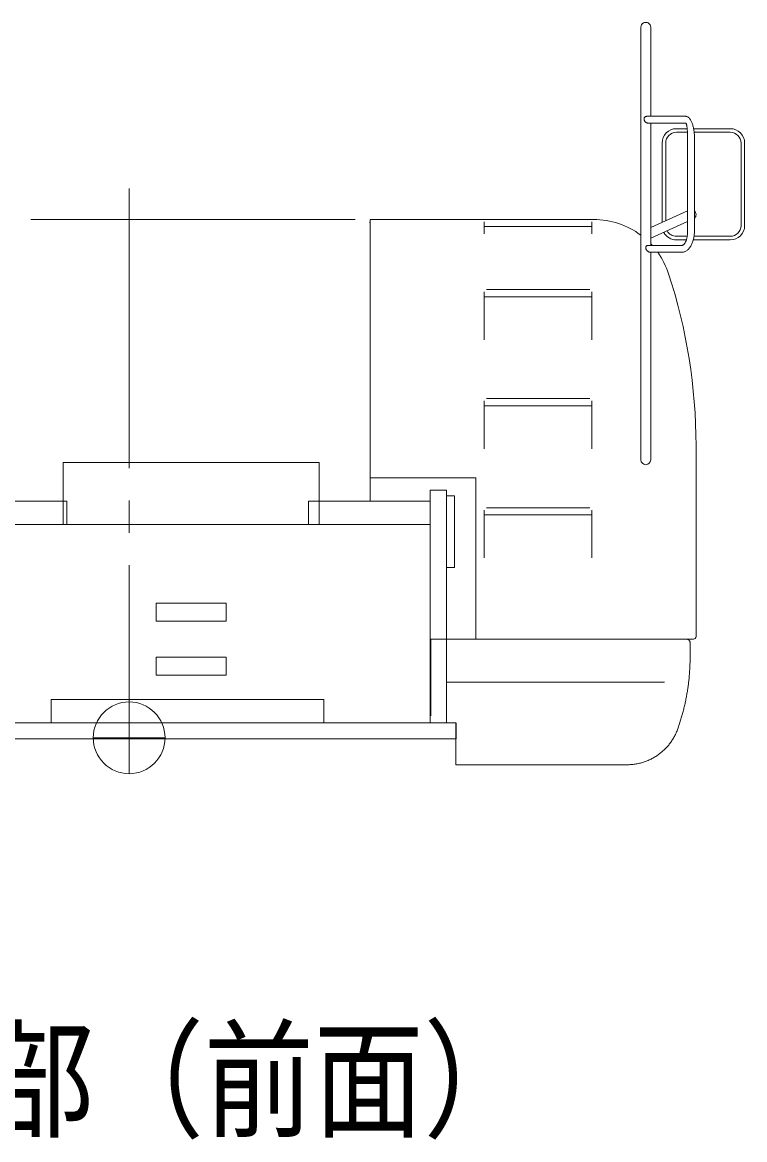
# Model space of a CAD drawing. Units: millimetres on the paper. Extents: x -420 to 420, y -297 to 297.
# Drawn here: x -115.2 to -81.7, y -213.8 to -161.9 of the extents above; entities that cross this region are included whole.
import ezdxf
from ezdxf.enums import TextEntityAlignment as Align

# ---------------------------------------------------------------- set-up
doc = ezdxf.new("R2010")
doc.units = ezdxf.units.MM
doc.linetypes.add('USER2', pattern=[17.5, 13, -1.5, 1.5, -1.5])
doc.layers.add('0-0_0', color=7, linetype='Continuous', lineweight=18)
doc.styles.add('ＭＳ ゴシック', font='')
doc.styles.get('ＭＳ ゴシック').set_extended_font_data('MS Gothic')

msp = doc.modelspace()

# ---------------------------------------------------------------- linework, layer by layer
at = {"layer": '0-0_0'}
for p, q in [((-86.503, -162.106), (-86.503, -182.204)), ((-86.05, -162.106), (-86.05, -166.245)), ((-86.221, -166.245), (-84.423, -166.245)), ((-86.165, -166.563), (-84.423, -166.563)), ((-86.05, -166.563), (-86.05, -172.245)), ((-84.852, -166.821), (-84.354, -166.821)), ((-84.852, -166.987), (-84.342, -166.987)), ((-84.055, -166.821), (-82.352, -166.821)), ((-84.031, -166.987), (-82.352, -166.987)), ((-85.518, -167.487), (-85.518, -171.173)), ((-85.352, -167.487), (-85.352, -171.098)), ((-84.336, -171.608), (-84.336, -167.237)), ((-84.018, -171.585), (-84.018, -167.237)), ((-81.852, -167.487), (-81.852, -171.321)), ((-81.685, -167.487), (-81.685, -171.321)), ((-86.05, -171.414), (-84.341, -170.639)), ((-114.845, -171.037), (-99.776, -171.037)), ((-99.077, -171.171), (-99.103, -171.171)), ((-99.077, -171.037), (-99.077, -184.12)), ((-99.077, -171.037), (-88.693, -171.037)), ((-93.777, -171.144), (-93.777, -171.71)), ((-88.777, -171.144), (-88.777, -171.71)), ((-86.05, -171.912), (-84.339, -171.136)), ((-93.777, -171.371), (-88.777, -171.371)), ((-84.852, -171.821), (-84.356, -171.821)), ((-84.036, -171.821), (-82.352, -171.821)), ((-86.177, -172.245), (-84.62, -172.245)), ((-84.852, -171.987), (-84.397, -171.987)), ((-84.071, -171.987), (-82.352, -171.987)), ((-86.061, -172.563), (-84.62, -172.563)), ((-86.05, -172.563), (-86.05, -182.204)), ((-93.777, -174.403), (-93.777, -176.63)), ((-93.67, -174.296), (-88.883, -174.296)), ((-88.777, -174.403), (-88.777, -176.63)), ((-93.777, -174.63), (-88.777, -174.63)), ((-93.777, -179.47), (-93.777, -181.696)), ((-93.67, -179.363), (-88.883, -179.363)), ((-88.777, -179.47), (-88.777, -181.696)), ((-93.777, -179.696), (-88.777, -179.696)), ((-83.943, -181.546), (-83.943, -190.415)), ((-101.443, -182.332), (-113.343, -182.332)), ((-113.343, -185.204), (-113.343, -182.332)), ((-101.443, -185.204), (-101.443, -182.332)), ((-94.177, -183.037), (-99.077, -183.037)), ((-99.077, -183.037), (-99.077, -184.12)), ((-94.177, -183.037), (-94.177, -190.537)), ((-95.535, -183.62), (-96.285, -183.62)), ((-96.285, -183.62), (-96.285, -194.42)), ((-95.535, -183.62), (-95.535, -194.42)), ((-118.501, -184.12), (-113.176, -184.12)), ((-113.176, -184.12), (-113.176, -185.204)), ((-101.943, -184.12), (-96.285, -184.12)), ((-101.943, -184.12), (-101.943, -185.204)), ((-95.168, -183.87), (-95.535, -183.87)), ((-95.168, -183.87), (-95.168, -187.204)), ((-93.777, -184.536), (-93.777, -186.763)), ((-93.777, -184.763), (-88.777, -184.763)), ((-93.67, -184.429), (-88.883, -184.429)), ((-88.777, -184.536), (-88.777, -186.763)), ((-118.501, -185.204), (-96.285, -185.204)), ((-95.168, -187.204), (-95.535, -187.204)), ((-109.018, -188.87), (-109.018, -189.704)), ((-109.018, -188.87), (-105.768, -188.87)), ((-105.768, -188.87), (-105.768, -189.704)), ((-109.018, -189.704), (-105.768, -189.704)), ((-96.269, -190.537), (-84.065, -190.537)), ((-96.269, -190.537), (-96.269, -194.102)), ((-85.386, -190.537), (-85.386, -190.525)), ((-84.219, -190.537), (-84.45, -190.537)), ((-84.219, -191.37), (-84.219, -190.704)), ((-109.018, -191.37), (-109.018, -192.204)), ((-109.018, -191.37), (-105.768, -191.37)), ((-105.768, -191.37), (-105.768, -192.204)), ((-109.018, -192.203), (-105.768, -192.203)), ((-95.535, -192.53), (-85.406, -192.53)), ((-113.893, -193.337), (-113.893, -194.42)), ((-120.585, -194.42), (-95.094, -194.42)), ((-95.094, -196.37), (-95.094, -194.42)), ((-95.085, -194.42), (-95.085, -195.17)), ((-119.701, -195.17), (-95.085, -195.17)), ((-95.094, -196.37), (-87.148, -196.37))]:
    msp.add_line(p, q, dxfattribs=at)
at = {"layer": '0-0_0', "color": 3, "linetype": 'USER2'}
for p, q in [((-110.276, -169.592), (-110.276, -196.787)), ((-111.943, -195.12), (-108.61, -195.12))]:
    msp.add_line(p, q, dxfattribs=at)
at = {"layer": '0-0_0'}
for points in [[(-86.165, -166.563), (-86.182, -166.562), (-86.199, -166.559), (-86.216, -166.555), (-86.233, -166.549), (-86.249, -166.541), (-86.264, -166.533), (-86.279, -166.523), (-86.293, -166.513), (-86.306, -166.501), (-86.318, -166.488), (-86.328, -166.474), (-86.336, -166.459), (-86.344, -166.443), (-86.35, -166.426), (-86.354, -166.409), (-86.357, -166.392), (-86.358, -166.374), (-86.357, -166.357), (-86.354, -166.34), (-86.349, -166.323), (-86.341, -166.307), (-86.33, -166.294), (-86.317, -166.281), (-86.304, -166.271), (-86.289, -166.261), (-86.273, -166.254), (-86.256, -166.249), (-86.239, -166.246), (-86.221, -166.245)], [(-113.893, -193.337), (-101.227, -193.337), (-101.227, -194.42)]]:
    msp.add_lwpolyline(points, dxfattribs=at)
msp.add_circle((-110.276, -195.12), 1.667, dxfattribs=at)
for centre, radius, start, end in [((-86.277, -162.106), 0.227, 0, 180.001), ((-84.454, -166.651), 0.0935, 64.8624, 70.474), ((-84.451, -166.651), 0.407, 80.3215, 85.9465), ((-84.511, -166.657), 0.133, 37.4442, 43.0557), ((-84.567, -166.669), 0.186, 24.055, 29.6666), ((-84.622, -166.685), 0.243, 16.799, 22.4105), ((-84.675, -166.708), 0.3, 12.3133, 17.9248), ((-84.509, -166.657), 0.426, 67.2074, 72.8324), ((-84.565, -166.668), 0.461, 55.6395, 61.2645), ((-84.62, -166.685), 0.507, 45.9369, 51.5619), ((-84.673, -166.707), 0.56, 37.9694, 43.5943), ((-84.724, -166.734), 0.617, 31.4303, 37.0553), ((-84.772, -166.766), 0.675, 26.0032, 31.6282), ((-84.817, -166.802), 0.731, 21.4224, 27.0473), ((-84.857, -166.843), 0.784, 17.481, 23.106), ((-84.894, -166.888), 0.833, 14.0227, 19.6476), ((-84.852, -167.487), 0.667, 90, 180), ((-84.852, -167.487), 0.5, 90, 180), ((-84.726, -166.735), 0.356, 9.251, 14.8626), ((-84.773, -166.767), 0.409, 7.002, 12.6136), ((-84.818, -166.803), 0.458, 5.2558, 10.8673), ((-84.858, -166.844), 0.504, 3.8387, 9.4502), ((-84.895, -166.889), 0.545, 2.6462, 8.2577), ((-84.926, -166.937), 0.58, 1.6113, 7.2229), ((-84.953, -166.987), 0.611, 0.6888, 6.3004), ((-84.975, -167.04), 0.636, 359.8465, 5.458), ((-84.992, -167.095), 0.654, 359.0601, 4.6716), ((-85.003, -167.152), 0.667, 358.3108, 3.9223), ((-84.926, -166.936), 0.876, 10.929, 16.554), ((-84.953, -166.986), 0.914, 8.1094, 13.7344), ((-84.975, -167.04), 0.944, 5.493, 11.118), ((-84.992, -167.095), 0.968, 3.0227, 8.6477), ((-85.003, -167.151), 0.984, 0.6509, 6.2759), ((-85.009, -167.209), 0.992, 358.3358, 3.9608), ((-82.352, -167.487), 0.667, 359.9997, 90), ((-82.352, -167.487), 0.5, 0, 90), ((-84.852, -167.487), 0.5, 174.7865, 180), ((-85.009, -167.209), 0.673, 357.5826, 3.1941), ((-84.17, -170.811), 0.227, 314.565, 47.8655), ((-88.701, -174.704), 3.667, 53.1722, 90), ((-84.852, -171.321), 0.667, 208.1599, 270), ((-84.852, -171.321), 0.5, 209.4174, 270), ((-84.983, -171.711), 0.64, 349.0455, 354.7689), ((-84.996, -171.674), 0.656, 351.6563, 357.3797), ((-85.004, -171.636), 0.667, 354.1585, 359.8818), ((-85.009, -171.598), 0.673, 356.597, 2.3203), ((-84.995, -171.675), 0.972, 348.9291, 354.6066), ((-85.004, -171.637), 0.985, 352.4732, 358.1506), ((-85.009, -171.599), 0.991, 355.9482, 1.6256), ((-82.352, -171.321), 0.5, 270.0035, 359.9996), ((-82.352, -171.321), 0.667, 270.0026, 359.9997), ((-86.175, -172.339), 0.106, 167.9071, 185.8449), ((-86.197, -172.341), 0.0846, 140.9293, 163.3973), ((-86.172, -172.356), 0.114, 126.0666, 142.78), ((-86.182, -172.344), 0.0984, 106.5023, 125.8163), ((-86.175, -172.366), 0.121, 90.8828, 106.5809), ((-88.701, -174.704), 3.667, 42.1196, 43.6936), ((-84.621, -171.96), 0.285, 270.1909, 275.9142), ((-84.66, -171.958), 0.293, 283.4415, 289.1649), ((-84.698, -171.952), 0.313, 295.4625, 301.1859), ((-84.736, -171.942), 0.342, 305.7435, 311.4669), ((-84.773, -171.929), 0.377, 314.2767, 320), ((-84.808, -171.912), 0.414, 321.3099, 327.0333), ((-84.841, -171.891), 0.453, 327.1494, 332.8727), ((-84.872, -171.868), 0.492, 332.0699, 337.7933), ((-84.9, -171.841), 0.528, 336.2922, 342.0156), ((-84.926, -171.812), 0.562, 339.9859, 345.7093), ((-84.948, -171.78), 0.592, 343.2802, 349.0036), ((-84.967, -171.747), 0.618, 346.2743, 351.9976), ((-84.873, -171.867), 0.796, 323.27, 328.9474), ((-84.901, -171.84), 0.834, 328.3863, 334.0637), ((-84.926, -171.811), 0.869, 333.07, 338.7474), ((-84.949, -171.78), 0.902, 337.3995, 343.0769), ((-84.968, -171.746), 0.93, 341.4452, 347.1226), ((-84.983, -171.711), 0.954, 345.2699, 350.9473), ((-86.081, -172.336), 0.2, 184.0068, 193.5248), ((-86.074, -172.334), 0.207, 193.5312, 202.7143), ((-86.035, -172.317), 0.249, 202.7994, 210.4231), ((-85.973, -172.281), 0.321, 210.389, 216.3037), ((-86.09, -172.369), 0.174, 215.7227, 226.6355), ((-86.05, -172.32), 0.238, 227.723, 235.7096), ((-85.979, -172.226), 0.356, 234.8414, 240.1824), ((-86.039, -172.331), 0.235, 240.1713, 248.2745), ((-86.052, -172.36), 0.203, 248.6013, 257.9784), ((-86.044, -172.323), 0.241, 257.9422, 265.826), ((-88.701, -174.704), 3.667, 18.1202, 35.7227), ((-84.625, -171.96), 0.603, 270.4538, 276.1312), ((-84.664, -171.957), 0.611, 279.6993, 285.3768), ((-84.702, -171.951), 0.628, 288.5784, 294.2558), ((-84.739, -171.941), 0.653, 296.8813, 302.5588), ((-84.775, -171.928), 0.684, 304.4971, 310.1745), ((-84.81, -171.911), 0.72, 311.4029, 317.0803), ((-84.842, -171.89), 0.757, 317.6368, 323.3142), ((-109.61, -181.546), 25.666, 0, 18.1202), ((-86.277, -182.204), 0.227, 180, 0), ((-84.065, -190.415), 0.122, 270, 0), ((-84.065, -190.415), 0.122, 270, 0), ((-84.386, -190.704), 0.167, 84.3807, 90.0061), ((-84.386, -190.704), 0.167, 78.7554, 84.3807), ((-84.386, -190.704), 0.167, 73.13, 78.7554), ((-84.386, -190.704), 0.167, 67.5046, 73.13), ((-84.386, -190.704), 0.167, 61.8792, 67.5046), ((-84.386, -190.704), 0.167, 56.2538, 61.8792), ((-84.386, -190.704), 0.167, 50.6284, 56.2538), ((-84.386, -190.704), 0.167, 45.0031, 50.6284), ((-84.386, -190.704), 0.167, 39.3777, 45.0031), ((-84.386, -190.704), 0.167, 33.7523, 39.3777), ((-84.386, -190.704), 0.167, 28.1269, 33.7523), ((-84.386, -190.704), 0.167, 22.5015, 28.1269), ((-84.386, -190.704), 0.167, 16.8761, 22.5015), ((-84.386, -190.704), 0.167, 11.2508, 16.8761), ((-84.386, -190.704), 0.167, 5.6254, 11.2508), ((-84.386, -190.704), 0.167, 0, 5.6254), ((-94.219, -191.37), 10, 358.7831, 360), ((-94.219, -191.37), 10, 355.1324, 356.3493), ((-94.219, -191.37), 10, 356.3493, 357.5662), ((-94.219, -191.37), 10, 357.5662, 358.7831), ((-94.219, -191.37), 10, 352.6985, 353.9155), ((-94.219, -191.37), 10, 353.9155, 355.1324), ((-94.219, -191.37), 10, 349.0478, 350.2647), ((-94.219, -191.37), 10, 350.2647, 351.4816), ((-94.219, -191.37), 10, 351.4816, 352.6985), ((-94.219, -191.37), 10, 346.614, 347.8309), ((-94.219, -191.37), 10, 347.8309, 349.0478), ((-94.219, -191.37), 10, 342.9633, 344.1802), ((-94.219, -191.37), 10, 344.1802, 345.3971), ((-94.219, -191.37), 10, 345.3971, 346.614), ((-94.219, -191.37), 10, 340.5294, 341.7463), ((-94.219, -191.37), 10, 341.7463, 342.9633), ((-87.148, -193.87), 2.5, 327.3026, 331.7105), ((-87.148, -193.87), 2.5, 331.7105, 336.1184), ((-87.148, -193.87), 2.5, 336.1184, 340.5263), ((-87.148, -193.87), 2.5, 309.671, 314.0789), ((-87.148, -193.87), 2.5, 314.0789, 318.4868), ((-87.148, -193.87), 2.5, 318.4868, 322.8947), ((-87.148, -193.87), 2.5, 322.8947, 327.3026), ((-87.148, -193.87), 2.5, 287.6316, 292.0395), ((-87.148, -193.87), 2.5, 292.0395, 296.4473), ((-87.148, -193.87), 2.5, 296.4473, 300.8552), ((-87.148, -193.87), 2.5, 300.8552, 305.2631), ((-87.148, -193.87), 2.5, 305.2631, 309.671), ((-87.148, -193.87), 2.5, 270, 274.4079), ((-87.148, -193.87), 2.5, 274.4079, 278.8158), ((-87.148, -193.87), 2.5, 278.8158, 283.2237), ((-87.148, -193.87), 2.5, 283.2237, 287.6316)]:
    msp.add_arc(centre, radius, start, end, dxfattribs=at)

# ---------------------------------------------------------------- texts
at = {"layer": '0-0_0', "style": 'ＭＳ ゴシック', "width": 0.85}
msp.add_text('本体上部（前面）', height=4.399, dxfattribs=at).set_placement((-132.3, -214.533), align=Align.BOTTOM_LEFT)

doc.saveas('drawing.dxf')
